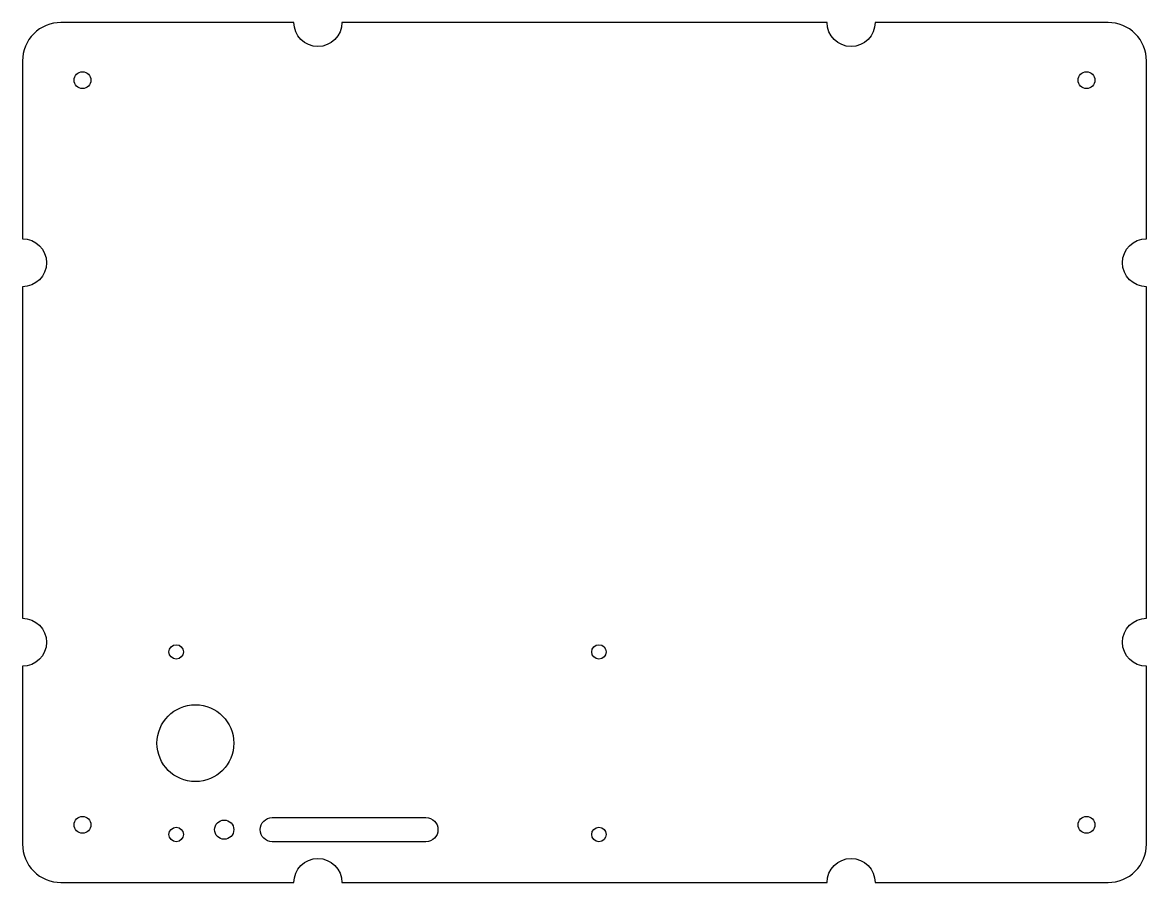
# Model space of a CAD drawing. Header units: millimetres. Extents: x -117 to 117, y -90 to 90.
import ezdxf

# ---------------------------------------------------------------- set-up
doc = ezdxf.new("R2010")
doc.units = ezdxf.units.MM

msp = doc.modelspace()

# ---------------------------------------------------------------- linework, layer by layer
for points in [[(117, 34.5, -1), (117, 44.5), (117, 81.5, 0.414214), (109, 89.5), (60.5, 89.5, -1), (50.5, 89.5), (-50.5, 89.5, -1), (-60.5, 89.5), (-109, 89.5, 0.414214), (-117, 81.5), (-117, 44.5, -1), (-117, 34.5), (-117, -34.5, -1), (-117, -44.5), (-117, -81.5, 0.414214), (-109, -89.5), (-60.5, -89.5, -1), (-50.5, -89.5), (50.5, -89.5, -1), (60.5, -89.5), (109, -89.5, 0.414214), (117, -81.5), (117, -44.5, -1), (117, -34.5)], [(-33, -81), (-65, -81, -1), (-65, -76), (-33, -76, -1)]]:
    msp.add_lwpolyline(points, format="xyb", close=True)
for centre, radius in [((-104.5, 77.5), 1.75), ((104.5, 77.5), 1.75), ((-85, -41.5), 1.5), ((3, -41.5), 1.5), ((-81, -60.5), 8), ((-104.5, -77.5), 1.75), ((-75, -78.5), 2), ((104.5, -77.5), 1.75), ((-85, -79.5), 1.5), ((3, -79.5), 1.5)]:
    msp.add_circle(centre, radius)

doc.saveas('drawing.dxf')
